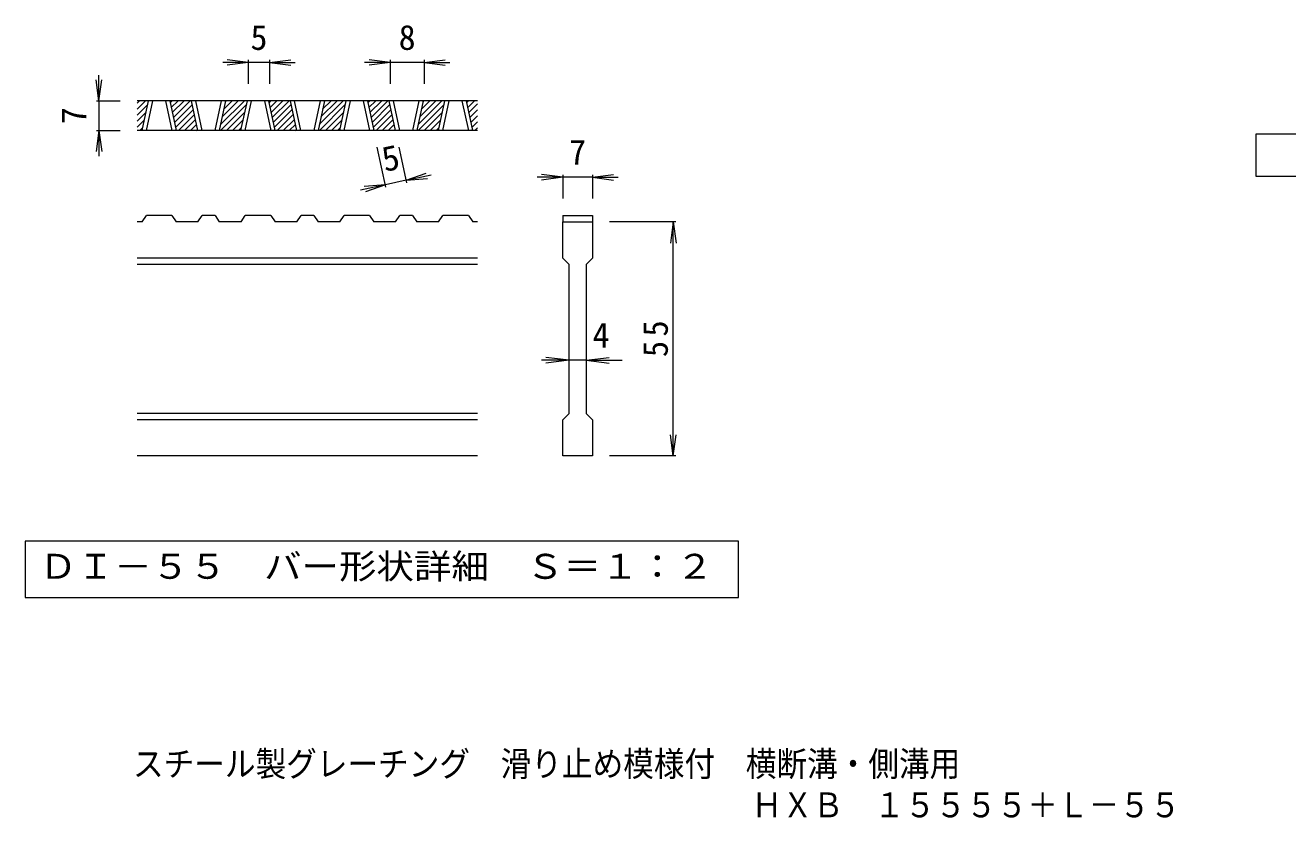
# Model space of a CAD drawing. Units: millimetres on the paper, enlarged 6 times, with parts at other scales. Extents: x -857 to 1052, y -822 to 805.
# Drawn here: x -588 to 303, y -822 to -264 of the extents above; entities that cross this region are included whole.
import ezdxf
from ezdxf.enums import TextEntityAlignment as Align

# ---------------------------------------------------------------- set-up
doc = ezdxf.new("R2010")
doc.units = ezdxf.units.MM
doc.header["$LTSCALE"] = 6
for name, color, linetype, lineweight in [('D-0_通り芯', 3, 'Continuous', 9), ('D-4_寸法', 7, 'Continuous', 9), ('F-5_F-5ﾚｲﾔ', 2, 'Continuous', 9)]:
    doc.layers.add(name, color=color, linetype=linetype, lineweight=lineweight)
doc.layers.add('F-0_F-0ﾚｲﾔ', color=2, linetype='Continuous')
doc.styles.add('ＭＳ ゴシック', font='')
doc.styles.get('ＭＳ ゴシック').set_extended_font_data('MS Gothic')

msp = doc.modelspace()

# ---------------------------------------------------------------- linework, layer by layer
at = {"layer": 'D-0_通り芯'}
for p, q in [((-268.551, -316.803), (-508.551, -316.803)), ((-508.551, -318.388), (-506.967, -316.803)), ((-508.551, -322.63), (-502.724, -316.803)), ((-508.551, -326.873), (-501.197, -319.519)), ((-505.11, -337.803), (-500.616, -316.803)), ((-502.11, -337.803), (-497.616, -316.803)), ((-488.616, -316.803), (-484.122, -337.803)), ((-485.616, -316.803), (-481.122, -337.803)), ((-485.323, -318.17), (-483.956, -316.803)), ((-484.576, -321.665), (-479.714, -316.803)), ((-483.828, -325.16), (-475.471, -316.803)), ((-483.08, -328.654), (-471.229, -316.803)), ((-482.332, -332.149), (-469.696, -319.514)), ((-465.782, -337.803), (-470.276, -316.803)), ((-462.782, -337.803), (-467.276, -316.803)), ((-449.288, -316.803), (-453.782, -337.803)), ((-446.276, -316.803), (-450.77, -337.803)), ((-449.879, -333.637), (-433.045, -316.803)), ((-449.802, -337.803), (-431.518, -319.519)), ((-448.724, -328.239), (-437.287, -316.803)), ((-447.569, -322.842), (-441.53, -316.803)), ((-446.414, -317.444), (-445.773, -316.803)), ((-435.431, -337.803), (-430.937, -316.803)), ((-432.431, -337.803), (-427.937, -316.803)), ((-418.937, -316.803), (-414.443, -337.803)), ((-415.937, -316.803), (-411.443, -337.803)), ((-415.644, -318.17), (-414.277, -316.803)), ((-414.896, -321.665), (-410.035, -316.803)), ((-414.149, -325.16), (-405.792, -316.803)), ((-413.401, -328.654), (-401.549, -316.803)), ((-412.653, -332.149), (-400.017, -319.514)), ((-396.103, -337.803), (-400.597, -316.803)), ((-393.103, -337.803), (-397.597, -316.803)), ((-379.609, -316.803), (-384.103, -337.803)), ((-376.597, -316.803), (-381.091, -337.803)), ((-380.2, -333.637), (-363.366, -316.803)), ((-380.123, -337.803), (-361.839, -319.519)), ((-379.045, -328.239), (-367.608, -316.803)), ((-377.889, -322.842), (-371.851, -316.803)), ((-376.734, -317.444), (-376.093, -316.803)), ((-365.752, -337.803), (-361.258, -316.803)), ((-362.752, -337.803), (-358.258, -316.803)), ((-349.258, -316.803), (-344.764, -337.803)), ((-346.258, -316.803), (-341.764, -337.803)), ((-345.965, -318.17), (-344.598, -316.803)), ((-345.217, -321.665), (-340.355, -316.803)), ((-344.469, -325.16), (-336.113, -316.803)), ((-343.721, -328.654), (-331.87, -316.803)), ((-342.974, -332.149), (-330.338, -319.514)), ((-326.424, -337.803), (-330.918, -316.803)), ((-323.424, -337.803), (-327.918, -316.803)), ((-309.93, -316.803), (-314.424, -337.803)), ((-306.918, -316.803), (-311.412, -337.803)), ((-310.52, -333.637), (-293.686, -316.803)), ((-310.444, -337.803), (-292.16, -319.519)), ((-309.365, -328.239), (-297.929, -316.803)), ((-308.21, -322.842), (-302.172, -316.803)), ((-307.055, -317.444), (-306.414, -316.803)), ((-296.072, -337.803), (-291.578, -316.803)), ((-293.072, -337.803), (-288.578, -316.803)), ((-279.578, -316.803), (-275.084, -337.803)), ((-276.578, -316.803), (-272.084, -337.803)), ((-276.286, -318.17), (-274.919, -316.803)), ((-275.538, -321.665), (-270.676, -316.803)), ((-274.79, -325.16), (-268.551, -318.921)), ((-508.551, -331.116), (-502.352, -324.917)), ((-481.584, -335.644), (-468.949, -323.008)), ((-479.501, -337.803), (-468.201, -326.503)), ((-445.56, -337.803), (-432.673, -324.917)), ((-411.905, -335.644), (-399.269, -323.008)), ((-409.822, -337.803), (-398.521, -326.503)), ((-375.88, -337.803), (-362.994, -324.917)), ((-342.226, -335.644), (-329.59, -323.008)), ((-340.142, -337.803), (-328.842, -326.503)), ((-306.201, -337.803), (-293.315, -324.917)), ((-274.042, -328.654), (-268.551, -323.163)), ((-273.294, -332.149), (-268.551, -327.406)), ((-508.551, -335.358), (-503.507, -330.314)), ((-268.551, -337.803), (-508.551, -337.803)), ((-506.754, -337.803), (-504.663, -335.712)), ((-475.258, -337.803), (-467.453, -329.998)), ((-471.016, -337.803), (-466.705, -333.493)), ((-466.773, -337.803), (-465.957, -336.987)), ((-441.317, -337.803), (-433.828, -330.314)), ((-437.074, -337.803), (-434.983, -335.712)), ((-405.579, -337.803), (-397.774, -329.998)), ((-401.336, -337.803), (-397.026, -333.493)), ((-397.094, -337.803), (-396.278, -336.987)), ((-371.638, -337.803), (-364.149, -330.314)), ((-367.395, -337.803), (-365.304, -335.712)), ((-335.9, -337.803), (-328.094, -329.998)), ((-331.657, -337.803), (-327.346, -333.493)), ((-327.414, -337.803), (-326.599, -336.987)), ((-301.959, -337.803), (-294.47, -330.314)), ((-297.716, -337.803), (-295.625, -335.712)), ((-272.546, -335.644), (-268.551, -331.649)), ((-270.463, -337.803), (-268.551, -335.891)), ((-505.058, -402.303), (-502.058, -397.803)), ((-484.07, -397.803), (-502.058, -397.803)), ((-484.07, -397.803), (-481.07, -402.303)), ((-465.73, -402.303), (-462.73, -397.803)), ((-453.73, -397.803), (-462.73, -397.803)), ((-453.73, -397.803), (-450.718, -402.303)), ((-435.379, -402.303), (-432.379, -397.803)), ((-414.391, -397.803), (-432.379, -397.803)), ((-414.391, -397.803), (-411.391, -402.303)), ((-396.051, -402.303), (-393.051, -397.803)), ((-384.051, -397.803), (-393.051, -397.803)), ((-384.051, -397.803), (-381.039, -402.303)), ((-365.699, -402.303), (-362.699, -397.803)), ((-344.711, -397.803), (-362.699, -397.803)), ((-344.711, -397.803), (-341.711, -402.303)), ((-326.372, -402.303), (-323.372, -397.803)), ((-314.372, -397.803), (-323.372, -397.803)), ((-314.372, -397.803), (-311.36, -402.303)), ((-296.02, -402.303), (-293.02, -397.803)), ((-275.032, -397.803), (-293.02, -397.803)), ((-275.032, -397.803), (-272.032, -402.303)), ((-208.551, -397.803), (-208.551, -402.303)), ((-505.058, -402.303), (-508.551, -402.303)), ((-465.73, -402.303), (-481.07, -402.303)), ((-435.379, -402.303), (-450.718, -402.303)), ((-396.051, -402.303), (-411.391, -402.303)), ((-365.699, -402.303), (-381.039, -402.303)), ((-326.372, -402.303), (-341.711, -402.303)), ((-296.02, -402.303), (-311.36, -402.303)), ((-268.551, -402.303), (-272.032, -402.303)), ((-208.551, -402.303), (-187.551, -402.303)), ((-208.551, -427.803), (-208.551, -402.303)), ((-187.551, -402.303), (-187.551, -427.803)), ((-268.551, -427.803), (-508.551, -427.803)), ((-268.551, -432.303), (-508.551, -432.303)), ((-208.551, -427.803), (-204.051, -432.303)), ((-204.051, -537.303), (-204.051, -432.303)), ((-192.051, -432.303), (-187.551, -427.803)), ((-192.051, -432.303), (-192.051, -537.303)), ((-268.551, -537.303), (-508.551, -537.303)), ((-268.551, -541.803), (-508.551, -541.803)), ((-208.551, -541.803), (-204.051, -537.303)), ((-208.551, -567.303), (-208.551, -541.803)), ((-192.051, -537.303), (-187.551, -541.803)), ((-187.551, -541.803), (-187.551, -567.303)), ((-268.551, -567.303), (-508.551, -567.303)), ((-187.551, -567.303), (-208.551, -567.303))]:
    msp.add_line(p, q, dxfattribs=at)
msp.add_lwpolyline([(-208.551, -397.803), (-187.551, -397.803), (-187.551, -402.303)], dxfattribs=at)
at = {"layer": 'D-0_通り芯', "color": 7}
msp.add_lwpolyline([(-587.543, -627.303), (-587.543, -667.174), (-84.559, -667.174), (-84.559, -627.303)], close=True, dxfattribs=at)
at = {"layer": 'D-4_寸法'}
for p, q in [((-430.252, -289.803), (-448.252, -289.803)), ((-430.252, -289.803), (-445.123, -287.845)), ((-430.252, -289.803), (-445.123, -291.761)), ((-430.252, -288.003), (-430.252, -304.803)), ((-415.252, -289.803), (-430.252, -289.803)), ((-415.252, -289.803), (-400.38, -287.845)), ((-415.252, -288.003), (-415.252, -304.803)), ((-415.252, -289.803), (-400.38, -291.761)), ((-415.252, -289.803), (-397.252, -289.803)), ((-330.233, -289.803), (-348.233, -289.803)), ((-330.233, -289.803), (-345.105, -287.845)), ((-330.233, -289.803), (-345.105, -291.761)), ((-330.233, -288.003), (-330.233, -304.803)), ((-306.233, -289.803), (-330.233, -289.803)), ((-306.233, -289.803), (-291.361, -287.845)), ((-306.233, -288.003), (-306.233, -304.803)), ((-306.233, -289.803), (-291.361, -291.761)), ((-306.233, -289.803), (-288.233, -289.803)), ((-535.551, -316.803), (-537.509, -301.931)), ((-535.551, -316.803), (-535.551, -298.803)), ((-535.551, -316.803), (-533.593, -301.931)), ((-537.351, -316.803), (-520.551, -316.803)), ((-535.551, -316.803), (-535.551, -337.803)), ((-535.551, -337.803), (-537.509, -352.675)), ((-537.351, -337.803), (-520.551, -337.803)), ((-535.551, -337.803), (-533.593, -352.675)), ((-535.551, -337.803), (-535.551, -355.803)), ((-333.208, -377.784), (-339.278, -349.416)), ((-318.54, -374.645), (-323.939, -349.416)), ((-318.917, -372.885), (-333.585, -376.024)), ((-318.917, -372.885), (-304.784, -367.858)), ((-318.917, -372.885), (-301.315, -369.118)), ((-318.917, -372.885), (-303.964, -371.687)), ((-208.551, -370.803), (-226.551, -370.803)), ((-208.551, -370.803), (-223.423, -368.845)), ((-208.551, -370.803), (-223.423, -372.761)), ((-208.551, -369.003), (-208.551, -385.803)), ((-187.551, -370.803), (-208.551, -370.803)), ((-187.551, -370.803), (-172.679, -368.845)), ((-187.551, -369.003), (-187.551, -385.803)), ((-187.551, -370.803), (-172.679, -372.761)), ((-187.551, -370.803), (-169.551, -370.803)), ((-333.585, -376.024), (-351.186, -379.79)), ((-333.585, -376.024), (-348.537, -377.221)), ((-333.585, -376.024), (-347.717, -381.05)), ((-128.751, -402.303), (-175.551, -402.303)), ((-130.551, -402.303), (-132.509, -417.175)), ((-130.551, -402.303), (-128.593, -417.175)), ((-130.551, -567.303), (-130.551, -402.303)), ((-204.051, -499.803), (-220.423, -497.845)), ((-192.051, -499.803), (-175.68, -497.845)), ((-204.051, -499.803), (-223.551, -499.803)), ((-204.051, -499.803), (-220.423, -501.761)), ((-192.051, -499.803), (-204.051, -499.803)), ((-192.051, -499.803), (-175.68, -501.761)), ((-192.051, -499.803), (-166.551, -499.803)), ((-130.551, -567.303), (-132.509, -552.432)), ((-130.551, -567.303), (-128.593, -552.432)), ((-128.751, -567.303), (-175.551, -567.303))]:
    msp.add_line(p, q, dxfattribs=at)
at = {"layer": 'F-5_F-5ﾚｲﾔ'}
msp.add_lwpolyline([(280.55, -370.164), (280.55, -340.164), (415.55, -340.164), (415.55, -370.164)], close=True, dxfattribs=at)

# ---------------------------------------------------------------- texts
at = {"layer": 'D-0_通り芯', "color": 2, "style": 'ＭＳ ゴシック', "width": 1.1}
msp.add_text('ＤＩ－５５\u3000バー形状詳細\u3000Ｓ＝１：２', height=17.6, dxfattribs=at).set_placement((-577.551, -659.239), align=Align.BOTTOM_LEFT)
at = {"layer": 'D-4_寸法', "color": 2, "style": 'ＭＳ ゴシック'}
for s, p in [('5', (-428.752, -286.203)), ('8', (-324.233, -286.203)), ('7', (-204.051, -367.203)), ('4', (-187.551, -496.203))]:
    msp.add_text(s, height=17.6, dxfattribs=at).set_placement(p, align=Align.BOTTOM_LEFT)
for s, rotation, p in [('7', 90, (-539.151, -333.303)), ('5', 12.079, (-332.871, -372.19))]:
    msp.add_text(s, height=17.6, rotation=rotation, dxfattribs=at).set_placement(p, align=Align.BOTTOM_LEFT)
at = {"layer": 'D-4_寸法', "color": 2, "insert": (-134.151, -497.553), "char_height": 17.6, "attachment_point": 7, "rotation": 90, "style": 'ＭＳ ゴシック'}
msp.add_mtext('\\T1.27;\\W0.95;55', dxfattribs=at)
at = {"layer": 'F-0_F-0ﾚｲﾔ', "style": 'ＭＳ ゴシック', "width": 0.9}
msp.add_text('ＨＸＢ\u3000１５５５５＋Ｌ－５５', height=17.6, dxfattribs=at).set_placement((-75.326, -827.479), align=Align.BOTTOM_LEFT)
at = {"layer": 'F-5_F-5ﾚｲﾔ', "style": 'ＭＳ ゴシック', "width": 0.9}
msp.add_text('スチール製グレーチング\u3000滑り止め模様付\u3000横断溝・側溝用', height=17.6, dxfattribs=at).set_placement((-511.578, -798.544), align=Align.BOTTOM_LEFT)

doc.saveas('drawing.dxf')
